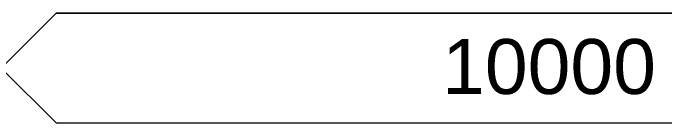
# Model space of a CAD drawing. Header units: millimetres. Extents: x 900982 to 1200730, y -305 to 27743.
# Drawn here: x 920833 to 926754, y 20700 to 21700 of the extents above; entities that cross this region are included whole.
import ezdxf

# ---------------------------------------------------------------- set-up
doc = ezdxf.new("R2010")
doc.units = ezdxf.units.MM
doc.layers.add('A-ANNO-NOTE', color=131, linetype='Continuous', lineweight=5)
doc.layers.add('A-DETL-GENF', color=92, linetype='Continuous', lineweight=5)
doc.styles.add('Arial', font='arial.ttf', dxfattribs={"height": 500})

# ---------------------------------------------------------------- blocks, each defined once
blk = doc.blocks.new('Dimension - Grids _2D_ - 1-200-1905052-SECTION - GRIDS 2A')
at = {"layer": 'A-DETL-GENF'}
for p, q in [((961224.1, 21700), (960724.1, 21200)), ((960724.1, 21200), (961224.1, 21700)), ((970224.1, 21700), (961224.1, 21700)), ((961224.1, 21700), (970224.1, 21700)), ((970724.1, 21200), (970224.1, 21700)), ((970724.1, 21200), (970224.1, 21700)), ((960724.1, 21200), (961224.1, 20700)), ((960724.1, 21200), (961224.1, 20700)), ((970224.1, 20700), (970724.1, 21200)), ((970724.1, 21200), (970224.1, 20700)), ((961224.1, 20700), (970224.1, 20700)), ((961224.1, 20700), (970224.1, 20700))]:
    blk.add_line(p, q, dxfattribs=at)

msp = doc.modelspace()

# ---------------------------------------------------------------- block references
at = {"layer": 'A-DETL-GENF'}
msp.add_blockref('Dimension - Grids _2D_ - 1-200-1905052-SECTION - GRIDS 2A', (-40000, 0), dxfattribs=at)

# ---------------------------------------------------------------- texts
at = {"layer": 'A-ANNO-NOTE', "insert": (924729.7, 21463.4), "char_height": 500, "width": 2324.894, "attachment_point": 1, "style": 'Arial'}
msp.add_mtext('10000', dxfattribs=at)

doc.saveas('drawing.dxf')
